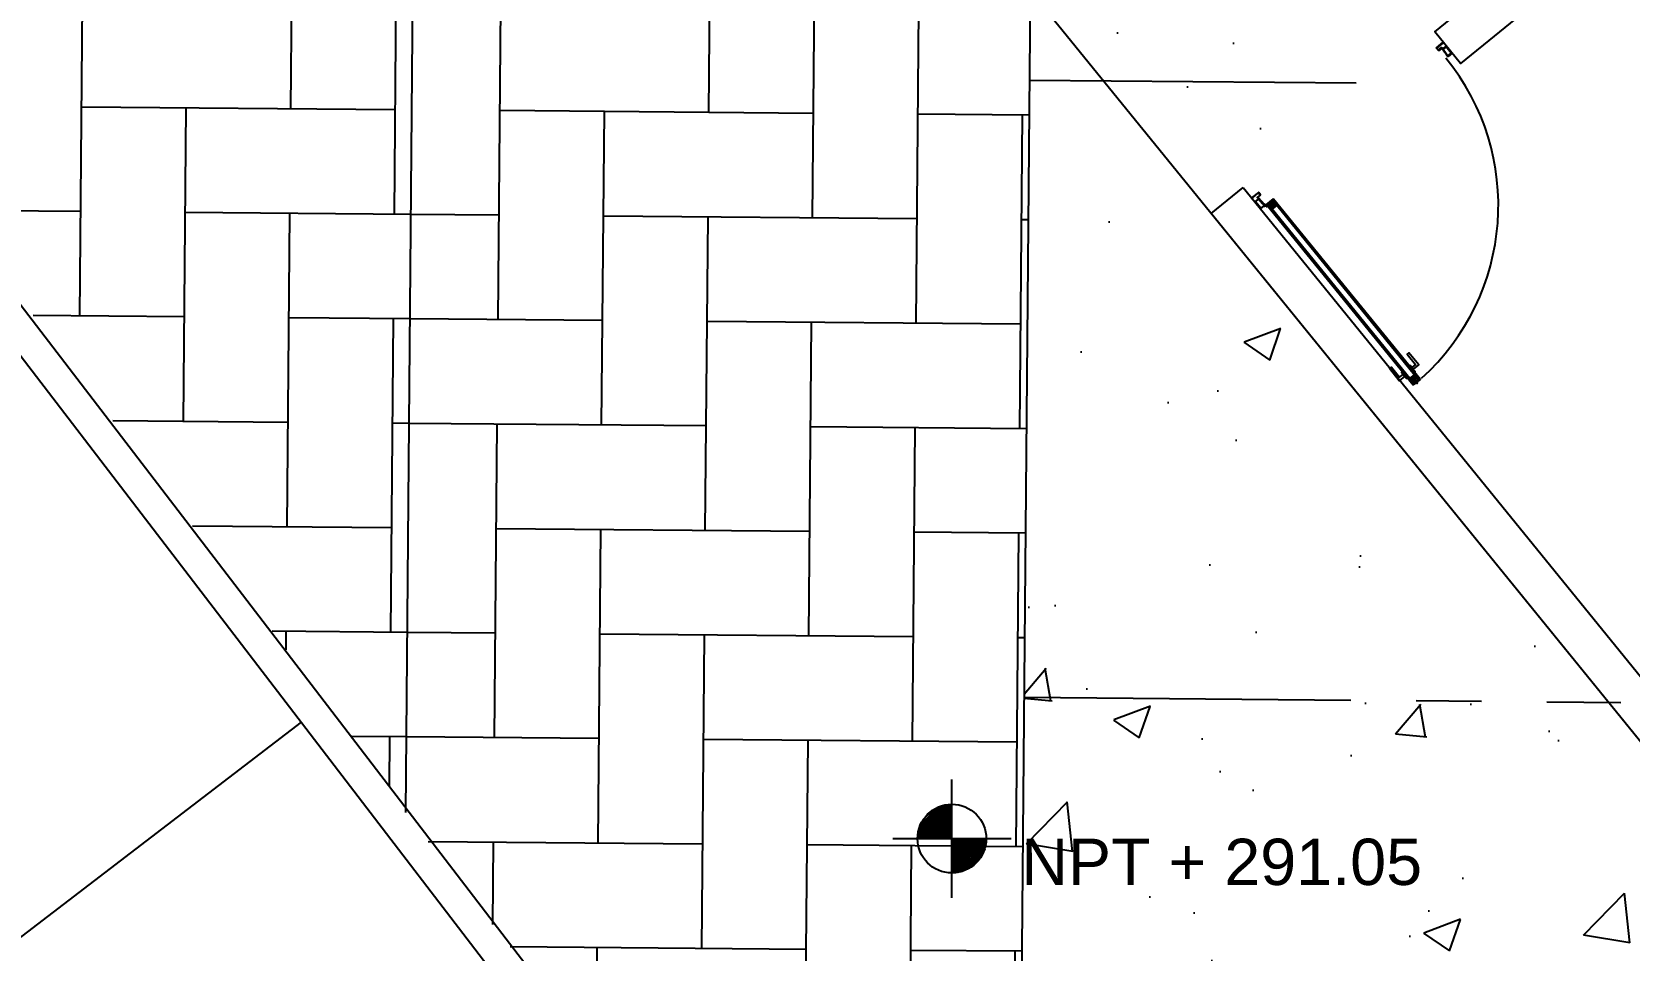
# Model space of a CAD drawing. Header units: millimetres. Extents: x 793 to 3159, y 750 to 2095.
# Drawn here: x 1233.04 to 1240.8, y 923.82 to 928.28 of the extents above; entities that cross this region are included whole.
import ezdxf

# ---------------------------------------------------------------- set-up
doc = ezdxf.new("R2010")
doc.units = ezdxf.units.MM
doc.linetypes.add('CENTER', pattern=[50.8, 31.75, -6.35, 6.35, -6.35])
doc.linetypes.add('CONTINUA', pattern=[0])
for name, color, linetype in [('A-MURO', 30, 'Continuous'), ('A-NIVEL', 4, 'Continuous'), ('A-PISOS', 252, 'Continuous'), ('A-PROY', 252, 'Continuous'), ('A-PUERTA', 140, 'Continuous'), ('A-TEXTO', 2, 'Continuous'), ('A-VEGETACION', 65, 'Continuous')]:
    doc.layers.add(name, color=color, linetype=linetype)
doc.layers.add('JUNTA DE AISLAMIENTO', color=7, linetype='Continuous', true_color=0x22d6dd)
doc.layers.add('JUNTA DE CONTROL', color=7, linetype='Continuous', true_color=0xf43e0b)
doc.styles.add('kobalt', font='arial.ttf', dxfattribs={"height": 0.15})
doc.styles.get("Standard").update_dxf_attribs({"font": 'arial.ttf'})
doc.linetypes.add('RAYACONTX', pattern='A,0.8,["X",Standard,S=0.08,R=0,X=0.025,Y=-0.04],0', length=0.8)
pattern_1 = [(90, (-2174.8441, -711.9263), (-0.508, 0.508), [1.524, -0.508]), (180, (-2174.8441, -711.4183), (-0.508, 0.508), [1.524, -0.508])]

# ---------------------------------------------------------------- blocks, each defined once
blk = doc.blocks.new('A$C15914C01')
at = {"layer": 'A-PISOS', "linetype": 'CONTINUA', "ltscale": 0.5}
h = blk.add_hatch(dxfattribs=at)
h.set_pattern_fill('AR-HBONE', color=250, scale=0.005, angle=45)
h.set_pattern_definition(pattern_1)
h.paths.add_polyline_path([(55.8168, -49.0614), (53.0117, -49.0614), (52.8168, -48.9757), (52.8168, -60.8209), (55.8168, -64.7165), (55.8168, -57.0918), (54.1285, -55.0505), (55.8168, -55.0359)])
h = blk.add_hatch(dxfattribs=at)
h.set_pattern_fill('AR-HBONE', color=250, scale=0.005, angle=45)
h.set_pattern_definition(pattern_1)
h.paths.add_polyline_path([(58.8168, -76.153), (58.395, -76.1608), (58.8168, -76.7013)])
h.paths.add_polyline_path([(58.8168, -73.153), (56.04, -73.1439), (58.395, -76.1608), (58.8168, -76.153)])
h.paths.add_polyline_path([(57.7825, -70.3922), (55.8168, -70.153), (55.8168, -72.8571), (56.04, -73.1439), (58.8168, -73.153), (58.8168, -71.7913)])
h.paths.add_polyline_path([(58.8168, -69.536), (58.8168, -67.153), (55.8168, -67.2682), (55.8168, -70.153), (57.7825, -70.3922)])
h.paths.add_polyline_path([(58.8168, -64.153), (55.8168, -64.153), (55.8168, -64.739), (57.0507, -66.2994), (55.8168, -67.2682), (58.8168, -67.153)])
h.paths.add_polyline_path([(58.8168, -60.7191), (56.679, -58.1343), (55.8168, -58.153), (55.8168, -61.153), (58.8168, -61.153)])
h.paths.add_polyline_path([(58.8168, -61.153), (55.8168, -61.153), (55.8168, -64.153), (58.8168, -64.153)])
h.paths.add_polyline_path([(58.8168, -52.153), (55.8168, -52.153), (55.8205, -55.0229), (58.8168, -55.0099)])
h.paths.add_polyline_path([(58.8168, -49.0615), (55.8168, -49.0615), (55.8168, -52.153), (58.8168, -52.153)])
h.paths.add_polyline_path([(56.679, -58.1343), (55.8168, -57.0918), (55.8168, -58.153)])
h = blk.add_hatch(dxfattribs=at)
h.set_pattern_fill('AR-CONC', color=250, scale=0.01)
h.set_pattern_definition([(50, (-2174.8441, -711.9263), (1.8218467, -0.1593909), [0.1905, -2.0955]), (355, (-2174.8441, -711.9263), (-0.3524342, 1.9105685), [0.1524, -1.6764058]), (100.451445, (-2174.6923, -711.9396), (1.4694125, 1.7511775), [0.1619001, -1.7809024]), (46.1842, (-2174.844, -711.4183), (2.7107904, -0.4204233), [0.28575, -3.14325]), (96.63556, (-2174.6182, -711.4533), (2.3740413, 2.4742612), [0.2428502, -2.671356]), (351.18415, (-2174.844, -711.4183), (2.3740413, 2.4742612), [0.2285997, -2.5145973]), (21, (-2174.5901, -711.5453), (1.5161439, -1.022652), [0.1905, -2.0955]), (326, (-2174.5901, -711.5453), (0.6180203, 1.8418797), [0.1524, -1.6764]), (71.451445, (-2174.4638, -711.6305), (2.1341642, 0.8192277), [0.1619001, -1.7808994]), (37.5, (-2174.8441, -711.9263), (0.03088603, 0.84555039), [0, -1.65608, 0, -1.7018, 0, -1.68275]), (7.5, (-2174.8441, -711.9263), (0.66819663, 1.00180575), [0, -0.97028, 0, -1.61798, 0, -0.64135]), (327.5, (-2175.4105, -711.9263), (1.35590595, -0.05728744), [0, -0.635, 0, -1.9812, 0, -2.6289]), (317.5, (-2175.6645, -711.9263), (1.4812918, 0.2542649), [0, -0.8255, 0, -1.31572, 0, -1.8669])])
h.paths.add_polyline_path([(58.8168, -69.536), (63.147, -65.9547), (59.7054, -61.7935), (61.1695, -60.5825), (60.4047, -59.6578), (58.9406, -60.8688), (58.8168, -60.7191)])
h.paths.add_polyline_path([(61.8247, -79.6084), (59.9396, -78.1399), (58.8187, -76.7013), (58.8168, -71.7002), (61.7103, -75.7055), (61.8135, -75.7842)])
at = {"layer": 'A-PISOS', "color": 250, "linetype": 'CONTINUA', "ltscale": 0.5}
for p, q in [((55.8168, -57.0918), (55.8168, -64.739)), ((58.8168, -60.7191), (58.8168, -69.536))]:
    blk.add_line(p, q, dxfattribs=at)
blk = doc.blocks.new('NIVEL')
for p, q in [((0, -0.2554), (0, 0.2554)), ((-0.1484, 0), (0, 0.1484)), ((-0.1481, 0.0097), (-0.0097, 0.1481)), ((-0.147, 0.0203), (-0.0203, 0.147)), ((-0.145, 0.0318), (-0.0318, 0.145)), ((-0.1415, 0.0447), (-0.0447, 0.1415)), ((-0.1389, 0), (0, 0.1389)), ((-0.1358, 0.0599), (-0.0599, 0.1358)), ((-0.1294, 0), (0, 0.1294)), ((-0.1248, 0.0804), (-0.0804, 0.1248)), ((-0.12, 0), (0, 0.12)), ((-0.1105, 0), (0, 0.1105)), ((-0.1011, 0), (0, 0.1011)), ((-0.0916, 0), (0, 0.0916)), ((-0.0821, 0), (0, 0.0821)), ((-0.0727, 0), (0, 0.0727)), ((-0.2554, 0), (0.2554, 0)), ((-0.0632, 0), (0, 0.0632)), ((-0.0538, 0), (0, 0.0538)), ((-0.0443, 0), (0, 0.0443)), ((-0.0348, 0), (0, 0.0348)), ((-0.0254, 0), (0, 0.0254)), ((-0.0159, 0), (0, 0.0159)), ((-0.0065, 0), (0, 0.0065)), ((0, -0.003), (0.003, 0)), ((0, -0.0125), (0.0125, 0)), ((0, -0.0219), (0.0219, 0)), ((0, -0.0314), (0.0314, 0)), ((0, -0.0408), (0.0408, 0)), ((0, -0.0503), (0.0503, 0)), ((0, -0.0598), (0.0598, 0)), ((0, -0.0692), (0.0692, 0)), ((0, -0.0787), (0.0787, 0)), ((0, -0.0881), (0.0881, 0)), ((0, -0.0976), (0.0976, 0)), ((0, -0.1071), (0.1071, 0)), ((0, -0.1165), (0.1165, 0)), ((0, -0.126), (0.126, 0)), ((0, -0.1354), (0.1354, 0)), ((0, -0.1449), (0.1449, 0)), ((0.0061, -0.1483), (0.1483, -0.0061)), ((0.0163, -0.1475), (0.1475, -0.0163)), ((0.0274, -0.1458), (0.1458, -0.0274)), ((0.0398, -0.143), (0.143, -0.0398)), ((0.054, -0.1382), (0.1382, -0.054)), ((0.0718, -0.1299), (0.1299, -0.0718))]:
    blk.add_line(p, q)
blk.add_circle((0, 0), 0.1484)
blk = doc.blocks.new('A$C3E6A45EC')
at = {"layer": 'JUNTA DE CONTROL', "linetype": 'CENTER', "ltscale": 0.05}
for p, q in [((58.5327, -60.7359), (60.1956, -60.7503)), ((58.5067, -63.7358), (61.407, -63.7609))]:
    blk.add_line(p, q, dxfattribs=at)
blk = doc.blocks.new('XR-GIMNASIO$0$BMAD_LP_40_MDMX3')
h = blk.add_hatch()
h.set_pattern_fill('WOOD_5', color=256, scale=0.03, angle=-30.87803, style=0, pattern_type=2)
h.set_pattern_definition([(154.973588, (28.5187925, -22.3929393), (-0.18121553888, 0.0878721666), [0.00370173, -0.36647254]), (144.66879, (28.515438, -22.391373), (-0.007864162, 0.04615863), [0.003642034, -0.029467362]), (126.233888, (28.512467, -22.389267), (-0.0348756002, 0.06530583), [0.003141022, -0.10156006]), (331.793788, (28.5106104, -22.3867335), (-0.20822698453, 0.1070192978), [0.00266938, -0.264267114]), (329.863188, (28.5129628, -22.3879952), (-0.2892611222, 0.1644610889), [0.003657065, -0.362048166]), (310.632588, (28.5161255, -22.389831), (0.061887006, -0.084453057), [0.0040954, -0.132418116]), (135.206488, (28.5166316, -22.3914075), (-0.1159098028, 0.1227475323), [0.002013978, -0.19938263]), (151.008988, (28.5152023, -22.3899885), (0.23523841738, -0.12616642435), [0.002998188, -0.29682014]), (318.958188, (28.51258, -22.3885354), (0.22395529002, -0.19933652947), [0.00332746, -0.329417863]), (335.978688, (28.5150895, -22.39072), (-0.1271927938, 0.0495776195), [0.001688248, -0.16713719]), (149.863188, (28.521032, -22.3949326), (0.2892611222, -0.1644610889), [0.003657065, -0.362048166]), (155.978688, (28.517869, -22.3930966), (0.1271927938, -0.0495776195), [0.003376496, -0.165448943]), (144.66879, (28.514785, -22.391722), (-0.007864162, 0.04615863), [0.003973128, -0.029136268]), (124.112788, (28.511544, -22.3894244), (-0.09676263845, 0.149758891), [0.002828867, -0.280057945]), (140.854688, (28.5099574, -22.3870823), (-0.35901217632, 0.2950728294), [0.004977435, -0.492765915]), (149.863188, (28.506097, -22.38394), (0.2892611222, -0.1644610889), [0.003657065, -0.362048166]), (144.66879, (28.502934, -22.382104), (-0.007864162, 0.04615863), [0.003642034, -0.029467362]), (139.474388, (28.5269745, -22.399145), (-0.25096683642, 0.21848362316), [0.003657065, -0.362048166]), (149.863188, (28.5241947, -22.3967687), (0.2892611222, -0.1644610889), [0.003657065, -0.362048166]), (144.66879, (28.527357, -22.398605), (-0.007864162, 0.04615863), [0.001986564, -0.031122832]), (139.474388, (28.5257368, -22.397456), (-0.25096683642, 0.21848362316), [0.003657065, -0.362048166]), (144.66879, (28.522957, -22.39508), (-0.007864162, 0.04615863), [0.00331094, -0.029798456]), (134.363988, (28.520256, -22.393165), (0.14292126648, -0.14189468202), [0.00370173, -0.36647254]), (139.474388, (28.5176676, -22.3905185), (-0.25096683642, 0.21848362316), [0.003657065, -0.362048166]), (149.863188, (28.5148878, -22.3881422), (0.2892611222, -0.1644610889), [0.003657065, -0.362048166]), (149.863188, (28.511725, -22.386306), (0.2892611222, -0.1644610889), [0.003657065, -0.362048166]), (152.798888, (28.5085623, -22.38447), (0.18121559267, -0.0878720229), [0.004682364, -0.229436393]), (144.66879, (28.504398, -22.38233), (-0.007864162, 0.04615863), [0.00496641, -0.028142987]), (157.197588, (28.49399, -22.3993024), (-0.15420421598, 0.06872479233), [0.00305252, -0.302201012]), (150.379388, (28.491176, -22.3981194), (0.262249809, -0.1453136662), [0.00332746, -0.329417863]), (136.538688, (28.49399, -22.3993024), (-0.1429211487, 0.14189478036), [0.002341198, -0.231777592]), (135.206488, (28.4922906, -22.397692), (-0.1159098028, 0.1227475323), [0.004027924, -0.197368652]), (144.66879, (28.516444, -22.414), (-0.007864162, 0.04615863), [0.003973128, -0.029136268]), (154.131088, (28.513202, -22.4117036), (0.1542042002, -0.06872484055), [0.002013978, -0.19938263]), (302.867388, (28.51139, -22.410825), (-0.0618869631, 0.0844531019), [0.001783007, -0.176516553]), (311.674188, (28.5123577, -22.4123225), (-0.20480816357, 0.22634785038), [0.004417356, -0.43731708]), (151.793788, (28.4910187, -22.397196), (0.20822698453, -0.1070192978), [0.00266938, -0.264267114]), (137.543788, (28.4910187, -22.397196), (-0.1699325817, 0.1610419972), [0.00266938, -0.264267114]), (144.66879, (28.51606, -22.41454), (-0.007864162, 0.04615863), [0.002648752, -0.030460644]), (310.632588, (28.5139, -22.41301), (0.061887006, -0.084453057), [0.002730267, -0.133783282]), (148.035288, (28.5106925, -22.4095188), (0.45132976385, -0.27934404387), [0.005638331, -0.558194386]), (146.959388, (28.5059091, -22.4065339), (0.667420663385, -0.43252234473), [0.00828397, -0.820112852]), (141.488988, (28.4989648, -22.4020172), (-0.44004668482, 0.352514147215), [0.005968896, -0.59091925]), (135.206488, (28.494294, -22.3983006), (-0.1159098028, 0.1227475323), [0.006041902, -0.195354707]), (134.363988, (28.5147203, -22.4164323), (0.14292126648, -0.14189468202), [0.00370173, -0.36647254]), (128.723388, (28.512132, -22.413786), (0.0888983557, -0.10360033283), [0.004820794, -0.23621925]), (144.66879, (28.509116, -22.410025), (-0.007864162, 0.04615863), [0.00430422, -0.028805175]), (152.798888, (28.505605, -22.4075357), (0.18121559267, -0.0878720229), [0.004682364, -0.229436393]), (141.092488, (28.5014403, -22.4053953), (-0.3860239029, 0.3142196727), [0.005307833, -0.525476144]), (153.414988, (28.49731, -22.4020616), (-0.2082270696, 0.10701911804), [0.004354846, -0.431131252]), (158.704988, (28.4934155, -22.400113), (0.1001814002, -0.0304303698), [0.0040954, -0.132418116]), (144.66879, (28.4896, -22.398625), (-0.007864162, 0.04615863), [0.002317658, -0.030791738]), (329.863188, (28.5106925, -22.4095188), (-0.2892611222, 0.1644610889), [0.007314097, -0.358391134]), (149.432388, (28.5177839, -22.4121105), (0.31627245508, -0.18360842823), [0.007973802, -0.390716135]), (144.66879, (28.510918, -22.408055), (-0.007864162, 0.04615863), [0.00761516, -0.025494235]), (140.583188, (28.5047056, -22.4036515), (-0.33200099333, 0.27592534065), [0.009294238, -0.455418252]), (144.66879, (28.497525, -22.39775), (-0.007864162, 0.04615863), [0.00827735, -0.024832047]), (137.543788, (28.513763, -22.417783), (-0.1699325817, 0.1610419972), [0.008008103, -0.25892839]), (138.328588, (28.5078546, -22.4123772), (-0.19694388828, 0.1801893019), [0.005996376, -0.29382195]), (147.158388, (28.5033755, -22.4083905), (0.61339827699, -0.394227266376), [0.007622346, -0.754613196]), (151.188588, (28.4969714, -22.4042567), (0.759737987352, -0.41679391276), [0.011663712, -1.15470846]), (141.655988, (28.5262086, -22.4002255), (-0.46705781757, 0.37166172497), [0.006299493, -0.623649742]), (152.798888, (28.521268, -22.3963174), (0.18121559267, -0.0878720229), [0.007023562, -0.227095228]), (147.054688, (28.5150211, -22.3931068), (0.640409029346, -0.413375468646), [0.007953142, -0.787361832]), (134.049088, (28.508347, -22.3887816), (0.25883069082, -0.26464255754), [0.005389812, -0.533592085]), (144.66879, (28.5046, -22.384908), (-0.007864162, 0.04615863), [0.00662188, -0.026487517]), (147.848588, (28.5285063, -22.3969841), (0.47834081043, -0.29849183889), [0.005968896, -0.59091925]), (138.659788, (28.5234528, -22.3938077), (0.250966733226, -0.21848371611), [0.00632555, -0.626228566]), (137.958988, (28.5187036, -22.3896295), (0.22395547487, -0.19933635882), [0.005667402, -0.561074142]), (150.379388, (28.5144946, -22.3858343), (0.262249809, -0.1453136662), [0.006654922, -0.326090402]), (156.763588, (28.5087093, -22.382545), (0.28139712488, -0.11830210798), [0.004740537, -0.469313868]), (135.206488, (28.5043533, -22.380675), (-0.1159098028, 0.1227475323), [0.004027924, -0.197368652]), (140.854688, (28.5248683, -22.4021163), (-0.35901217632, 0.2950728294), [0.004977435, -0.492765915]), (157.473088, (28.5210081, -22.3989741), (0.40858993582, -0.16787961701), [0.00746981, -0.7395122]), (144.66879, (28.514108, -22.396112), (-0.007864162, 0.04615863), [0.00827735, -0.024832047]), (139.228488, (28.5073554, -22.3913254), (0.27797825836, -0.23763080056), [0.006984427, -0.691459043]), (137.958988, (28.502066, -22.3867643), (0.22395547487, -0.19933635882), [0.005667402, -0.561074142]), (144.66879, (28.529847, -22.395093), (-0.007864162, 0.04615863), [0.005628597, -0.0274808]), (136.538688, (28.5252547, -22.3918383), (-0.1429211487, 0.14189478036), [0.00936476, -0.22475403]), (147.054688, (28.5184574, -22.3853966), (0.640409029346, -0.413375468646), [0.007953142, -0.787361832]), (150.196288, (28.5117832, -22.3810714), (-0.605533553674, 0.348069556302), [0.010311855, -1.020874422]), (137.825988, (28.5124226, -22.4196737), (0.420899095133, -0.379525979555), [0.008336747, -0.825336554]), (144.66879, (28.506244, -22.414077), (-0.007864162, 0.04615863), [0.00927063, -0.023838765]), (148.3209879, (28.498681, -22.4087153), (0.875647530627, -0.539541832783), [0.01559307, -1.543715357]), (144.66879, (28.519124, -22.41022), (-0.007864162, 0.04615863), [0.007946255, -0.02516314]), (139.905188, (28.5126414, -22.4056244), (-0.2779783107, 0.23763076304), [0.007973802, -0.390716135]), (146.516388, (28.5065416, -22.4004888), (0.8294890221, -0.54740579524), [0.010269243, -1.01665592]), (147.395088, (28.4979766, -22.3948233), (0.55937508845, -0.35593340348), [0.006960853, -0.689124334]), (149.863188, (28.5221877, -22.405898), (0.2892611222, -0.1644610889), [0.007314097, -0.358391134]), (144.66879, (28.515862, -22.402226), (-0.007864162, 0.04615863), [0.010595007, -0.02251439]), (142.759588, (28.5072186, -22.3960986), (-0.764182762868, 0.582281827623), [0.009938348, -0.9838952]), (141.092488, (28.4993067, -22.3900843), (-0.3860239029, 0.3142196727), [0.005307833, -0.525476144])])
h.paths.add_polyline_path([(-0.0667, 1.0834), (-0.0391, 1.0834), (-0.0391, 1.0516), (-0.0667, 1.0516), (-0.0667, 1.07)])
h = blk.add_hatch()
h.set_pattern_fill('ANSI31', color=256, scale=0.01, angle=-90)
h.set_pattern_definition([(315, (-3.0769379, 20.401104), (0.00088388348, 0.00088388348), [])])
h.paths.add_polyline_path([(-1.0925, -0.0156), (-1.0756, -0.0156, -0.414214), (-1.0746, -0.0166), (-1.0747, -0.0297, -0.414214), (-1.0757, -0.0307), (-1.115, -0.0307), (-1.115, -0.0243), (-1.1135, -0.0243), (-1.1135, -0.0292), (-1.0772, -0.0292, 0.414214), (-1.0762, -0.0282), (-1.0761, -0.0181, 0.414214), (-1.0771, -0.0171), (-1.0939, -0.0171), (-1.0933, -0.0085), (-1.115, -0.0085), (-1.115, 0.0324), (-1.0917, 0.0324, -0.432468), (-1.0897, 0.0302)])
h.paths.add_polyline_path([(-1.0924, 0.0309), (-1.1118, 0.0309), (-1.1119, -0.0065), (-1.0947, -0.0065)], flags=16)
h = blk.add_hatch()
h.set_pattern_fill('WOOD_5', color=256, scale=0.03, angle=-30.87803, style=0, pattern_type=2)
h.set_pattern_definition([(154.973588, (28.518677, -22.8429395), (-0.18121553888, 0.0878721666), [0.00370173, -0.36647254]), (144.66879, (28.515323, -22.841374), (-0.007864162, 0.04615863), [0.003642034, -0.029467362]), (126.233888, (28.512351, -22.839267), (-0.0348756002, 0.06530583), [0.003141022, -0.10156006]), (331.793788, (28.510495, -22.8367337), (-0.20822698453, 0.1070192978), [0.00266938, -0.264267114]), (329.863188, (28.5128472, -22.8379954), (-0.2892611222, 0.1644610889), [0.003657065, -0.362048166]), (310.632588, (28.51601, -22.8398315), (0.061887006, -0.084453057), [0.0040954, -0.132418116]), (135.206488, (28.516516, -22.8414077), (-0.1159098028, 0.1227475323), [0.002013978, -0.19938263]), (151.008988, (28.5150868, -22.8399887), (0.23523841738, -0.12616642435), [0.002998188, -0.29682014]), (318.958188, (28.5124643, -22.8385356), (0.22395529002, -0.19933652947), [0.00332746, -0.329417863]), (335.978688, (28.514974, -22.8407204), (-0.1271927938, 0.0495776195), [0.001688248, -0.16713719]), (149.863188, (28.5209165, -22.8449328), (0.2892611222, -0.1644610889), [0.003657065, -0.362048166]), (155.978688, (28.517754, -22.843097), (0.1271927938, -0.0495776195), [0.003376496, -0.165448943]), (144.66879, (28.51467, -22.841722), (-0.007864162, 0.04615863), [0.003973128, -0.029136268]), (124.112788, (28.5114283, -22.8394246), (-0.09676263845, 0.149758891), [0.002828867, -0.280057945]), (140.854688, (28.5098418, -22.8370825), (-0.35901217632, 0.2950728294), [0.004977435, -0.492765915]), (149.863188, (28.5059816, -22.8339403), (0.2892611222, -0.1644610889), [0.003657065, -0.362048166]), (144.66879, (28.50282, -22.832104), (-0.007864162, 0.04615863), [0.003642034, -0.029467362]), (139.474388, (28.526859, -22.8491452), (-0.25096683642, 0.21848362316), [0.003657065, -0.362048166]), (149.863188, (28.5240792, -22.846769), (0.2892611222, -0.1644610889), [0.003657065, -0.362048166]), (144.66879, (28.527242, -22.848605), (-0.007864162, 0.04615863), [0.001986564, -0.031122832]), (139.474388, (28.5256212, -22.8474562), (-0.25096683642, 0.21848362316), [0.003657065, -0.362048166]), (144.66879, (28.52284, -22.84508), (-0.007864162, 0.04615863), [0.00331094, -0.029798456]), (134.363988, (28.5201403, -22.843165), (0.14292126648, -0.14189468202), [0.00370173, -0.36647254]), (139.474388, (28.517552, -22.8405187), (-0.25096683642, 0.21848362316), [0.003657065, -0.362048166]), (149.863188, (28.5147722, -22.8381424), (0.2892611222, -0.1644610889), [0.003657065, -0.362048166]), (149.863188, (28.5116095, -22.8363063), (0.2892611222, -0.1644610889), [0.003657065, -0.362048166]), (152.798888, (28.508447, -22.8344702), (0.18121559267, -0.0878720229), [0.004682364, -0.229436393]), (144.66879, (28.504282, -22.83233), (-0.007864162, 0.04615863), [0.00496641, -0.028142987]), (157.197588, (28.4938743, -22.8493026), (-0.15420421598, 0.06872479233), [0.00305252, -0.302201012]), (150.379388, (28.4910604, -22.8481196), (0.262249809, -0.1453136662), [0.00332746, -0.329417863]), (136.538688, (28.4938743, -22.8493026), (-0.1429211487, 0.14189478036), [0.002341198, -0.231777592]), (135.206488, (28.492175, -22.847692), (-0.1159098028, 0.1227475323), [0.004027924, -0.197368652]), (144.66879, (28.516328, -22.864), (-0.007864162, 0.04615863), [0.003973128, -0.029136268]), (154.131088, (28.5130866, -22.861704), (0.1542042002, -0.06872484055), [0.002013978, -0.19938263]), (302.867388, (28.5112745, -22.860825), (-0.0618869631, 0.0844531019), [0.001783007, -0.176516553]), (311.674188, (28.512242, -22.8623227), (-0.20480816357, 0.22634785038), [0.004417356, -0.43731708]), (151.793788, (28.490903, -22.8471964), (0.20822698453, -0.1070192978), [0.00266938, -0.264267114]), (137.543788, (28.490903, -22.8471964), (-0.1699325817, 0.1610419972), [0.00266938, -0.264267114]), (144.66879, (28.515945, -22.864542), (-0.007864162, 0.04615863), [0.002648752, -0.030460644]), (310.632588, (28.513784, -22.86301), (0.061887006, -0.084453057), [0.002730267, -0.133783282]), (148.035288, (28.510577, -22.859519), (0.45132976385, -0.27934404387), [0.005638331, -0.558194386]), (146.959388, (28.5057935, -22.8565341), (0.667420663385, -0.43252234473), [0.00828397, -0.820112852]), (141.488988, (28.4988492, -22.8520174), (-0.44004668482, 0.352514147215), [0.005968896, -0.59091925]), (135.206488, (28.4941786, -22.848301), (-0.1159098028, 0.1227475323), [0.006041902, -0.195354707]), (134.363988, (28.5146047, -22.8664325), (0.14292126648, -0.14189468202), [0.00370173, -0.36647254]), (128.723388, (28.5120164, -22.863786), (0.0888983557, -0.10360033283), [0.004820794, -0.23621925]), (144.66879, (28.509, -22.860025), (-0.007864162, 0.04615863), [0.00430422, -0.028805175]), (152.798888, (28.5054892, -22.857536), (0.18121559267, -0.0878720229), [0.004682364, -0.229436393]), (141.092488, (28.5013247, -22.8553955), (-0.3860239029, 0.3142196727), [0.005307833, -0.525476144]), (153.414988, (28.4971944, -22.8520618), (-0.2082270696, 0.10701911804), [0.004354846, -0.431131252]), (158.704988, (28.4933, -22.850113), (0.1001814002, -0.0304303698), [0.0040954, -0.132418116]), (144.66879, (28.489484, -22.848626), (-0.007864162, 0.04615863), [0.002317658, -0.030791738]), (329.863188, (28.510577, -22.859519), (-0.2892611222, 0.1644610889), [0.007314097, -0.358391134]), (149.432388, (28.5176683, -22.8621107), (0.31627245508, -0.18360842823), [0.007973802, -0.390716135]), (144.66879, (28.510803, -22.858056), (-0.007864162, 0.04615863), [0.00761516, -0.025494235]), (140.583188, (28.50459, -22.8536517), (-0.33200099333, 0.27592534065), [0.009294238, -0.455418252]), (144.66879, (28.49741, -22.84775), (-0.007864162, 0.04615863), [0.00827735, -0.024832047]), (137.543788, (28.5136474, -22.867783), (-0.1699325817, 0.1610419972), [0.008008103, -0.25892839]), (138.328588, (28.507739, -22.8623774), (-0.19694388828, 0.1801893019), [0.005996376, -0.29382195]), (147.158388, (28.50326, -22.8583907), (0.61339827699, -0.394227266376), [0.007622346, -0.754613196]), (151.188588, (28.4968559, -22.8542569), (0.759737987352, -0.41679391276), [0.011663712, -1.15470846]), (141.655988, (28.526093, -22.8502257), (-0.46705781757, 0.37166172497), [0.006299493, -0.623649742]), (152.798888, (28.5211524, -22.8463176), (0.18121559267, -0.0878720229), [0.007023562, -0.227095228]), (147.054688, (28.5149056, -22.843107), (0.640409029346, -0.413375468646), [0.007953142, -0.787361832]), (134.049088, (28.5082314, -22.8387818), (0.25883069082, -0.26464255754), [0.005389812, -0.533592085]), (144.66879, (28.504484, -22.834908), (-0.007864162, 0.04615863), [0.00662188, -0.026487517]), (147.848588, (28.5283908, -22.8469843), (0.47834081043, -0.29849183889), [0.005968896, -0.59091925]), (138.659788, (28.5233372, -22.843808), (0.250966733226, -0.21848371611), [0.00632555, -0.626228566]), (137.958988, (28.518588, -22.8396297), (0.22395547487, -0.19933635882), [0.005667402, -0.561074142]), (150.379388, (28.514379, -22.8358345), (0.262249809, -0.1453136662), [0.006654922, -0.326090402]), (156.763588, (28.5085938, -22.8325453), (0.28139712488, -0.11830210798), [0.004740537, -0.469313868]), (135.206488, (28.504238, -22.830675), (-0.1159098028, 0.1227475323), [0.004027924, -0.197368652]), (140.854688, (28.5247528, -22.8521165), (-0.35901217632, 0.2950728294), [0.004977435, -0.492765915]), (157.473088, (28.5208925, -22.8489743), (0.40858993582, -0.16787961701), [0.00746981, -0.7395122]), (144.66879, (28.513993, -22.846112), (-0.007864162, 0.04615863), [0.00827735, -0.024832047]), (139.228488, (28.5072398, -22.8413257), (0.27797825836, -0.23763080056), [0.006984427, -0.691459043]), (137.958988, (28.5019504, -22.8367645), (0.22395547487, -0.19933635882), [0.005667402, -0.561074142]), (144.66879, (28.52973, -22.845094), (-0.007864162, 0.04615863), [0.005628597, -0.0274808]), (136.538688, (28.525139, -22.8418385), (-0.1429211487, 0.14189478036), [0.00936476, -0.22475403]), (147.054688, (28.5183418, -22.8353968), (0.640409029346, -0.413375468646), [0.007953142, -0.787361832]), (150.196288, (28.5116676, -22.8310716), (-0.605533553674, 0.348069556302), [0.010311855, -1.020874422]), (137.825988, (28.5123071, -22.8696739), (0.420899095133, -0.379525979555), [0.008336747, -0.825336554]), (144.66879, (28.50613, -22.864077), (-0.007864162, 0.04615863), [0.00927063, -0.023838765]), (148.3209879, (28.49856545, -22.8587155), (0.875647530627, -0.539541832783), [0.01559307, -1.543715357]), (144.66879, (28.51901, -22.86022), (-0.007864162, 0.04615863), [0.007946255, -0.02516314]), (139.905188, (28.512526, -22.8556246), (-0.2779783107, 0.23763076304), [0.007973802, -0.390716135]), (146.516388, (28.5064261, -22.850489), (0.8294890221, -0.54740579524), [0.010269243, -1.01665592]), (147.395088, (28.497861, -22.8448235), (0.55937508845, -0.35593340348), [0.006960853, -0.689124334]), (149.863188, (28.5220722, -22.855898), (0.2892611222, -0.1644610889), [0.007314097, -0.358391134]), (144.66879, (28.515747, -22.852226), (-0.007864162, 0.04615863), [0.010595007, -0.02251439]), (142.759588, (28.5071031, -22.8460988), (-0.764182762868, 0.582281827623), [0.009938348, -0.9838952]), (141.092488, (28.4991911, -22.8400845), (-0.3860239029, 0.3142196727), [0.005307833, -0.525476144])])
h.paths.add_polyline_path([(-0.0675, 0.0348), (-0.0399, 0.0348), (-0.0398, 0.0665), (-0.0674, 0.0665), (-0.0675, 0.0482)])
h = blk.add_hatch()
h.set_pattern_fill('ANSI31', color=256, scale=0.01, angle=-90)
h.set_pattern_definition([(315, (-2.9299382, 20.4007574), (0.00088388348, 0.00088388348), [])])
h.paths.add_polyline_path([(-0.0225, -0.0164), (-0.0394, -0.0164, 0.414214), (-0.0404, -0.0174), (-0.0404, -0.0305, 0.414214), (-0.0394, -0.0315), (0, -0.0315), (0, -0.0251), (-0.0015, -0.0251), (-0.0015, -0.03), (-0.0379, -0.03, -0.414214), (-0.0389, -0.029), (-0.0389, -0.0189, -0.414214), (-0.0379, -0.0179), (-0.0211, -0.0179), (-0.0217, -0.0093), (0, -0.0093), (0, 0.0315), (-0.0233, 0.0316, 0.432468), (-0.0253, 0.0294)])
h.paths.add_polyline_path([(-0.0226, 0.0301), (-0.0031, 0.03), (-0.0031, -0.0073), (-0.0203, -0.0073)], flags=16)
for p, q in [((-0.0511, 1.0901), (-0.0501, 1.0901)), ((-0.0501, 1.0841), (-0.0501, 1.0901)), ((-0.0501, 1.0901), (-0.0481, 1.0889)), ((-0.0481, 1.0889), (-0.0481, 1.0841)), ((-0.0337, 0.0341), (-0.0329, 1.0841)), ((-0.0302, 0.0361), (-0.0737, 0.0361)), ((-0.0737, 0.0341), (-0.0737, 0.0361)), ((-0.031, 0.0341), (-0.0737, 0.0341)), ((-0.0274, 0.0304), (-0.0249, -0.0101)), ((-0.0254, 0.0311), (-0.0229, -0.01)), ((-0.0249, -0.0101), (-0.0229, -0.01)), ((0, 0), (0, 0))]:
    blk.add_line(p, q)
at = {"ltscale": 0.0002}
for p, q in [((-0.0387, 0.0339), (-0.0164, 0.0338)), ((-0.0275, 0.0227), (-0.0275, 0.045))]:
    blk.add_line(p, q, dxfattribs=at)
for points in [[(-0.0729, 1.0834), (-0.0737, 0.0348), (-0.073, 0.0348), (-0.0722, 1.0834)], [(-0.0722, 1.0834), (-0.073, 0.0348), (-0.0675, 0.0348), (-0.0667, 1.0834)], [(-0.0391, 1.0834), (-0.0399, 0.0348), (-0.0344, 0.0348), (-0.0336, 1.0834)], [(-0.0336, 1.0834), (-0.0344, 0.0348), (-0.0337, 0.0348), (-0.0329, 1.0834)], [(-0.0779, 1.0296), (-0.1096, 1.0296), (-0.1096, 0.9591), (-0.0986, 0.9591), (-0.0986, 1.0186), (-0.0779, 1.0186)], [(-0.0729, 1.0416), (-0.0779, 1.0416), (-0.0779, 1.0241), (-0.0779, 1.0066), (-0.0729, 1.0066)], [(-0.0329, 1.0416), (-0.0279, 1.0416), (-0.0279, 1.0241), (-0.0279, 1.0066), (-0.0329, 1.0066)], [(-0.0279, 1.0296), (0.0038, 1.0295), (0.0037, 0.959), (-0.0073, 0.959), (-0.0072, 1.0185), (-0.0279, 1.0186)]]:
    blk.add_lwpolyline(points)
for points in [[(-0.0729, 1.0841), (-0.0329, 1.0841), (-0.0329, 1.0834), (-0.0729, 1.0834)], [(-0.0391, 1.0834), (-0.0391, 1.0516), (-0.0667, 1.0516), (-0.0667, 1.0834)], [(-1.0924, 0.0309), (-1.1118, 0.0309), (-1.1119, -0.0065), (-1.0947, -0.0065)], [(-0.0737, 0.0341), (-0.0337, 0.0341), (-0.0337, 0.0348), (-0.0737, 0.0348)], [(-0.0399, 0.0348), (-0.0398, 0.0665), (-0.0674, 0.0665), (-0.0675, 0.0348)], [(-0.0226, 0.0301), (-0.0031, 0.03), (-0.0031, -0.0073), (-0.0203, -0.0073)], [(-1.089, -0.0156), (-1.0786, -0.0156), (-1.0786, -0.0127), (-1.089, -0.0127)]]:
    blk.add_lwpolyline(points, close=True)
for points in [[(-1.0917, 0.0324, -0.432468), (-1.0897, 0.0302), (-1.0925, -0.0156), (-1.0756, -0.0156, -0.414214), (-1.0746, -0.0166), (-1.0747, -0.0297, -0.414214), (-1.0757, -0.0307), (-1.115, -0.0307), (-1.115, -0.0243), (-1.1135, -0.0243), (-1.1135, -0.0292), (-1.0772, -0.0292, 0.414214), (-1.0762, -0.0282), (-1.0761, -0.0181, 0.414214), (-1.0771, -0.0171), (-1.0939, -0.0171), (-1.0933, -0.0085), (-1.115, -0.0085), (-1.115, 0.0324)], [(-0.0233, 0.0316, 0.432468), (-0.0253, 0.0294), (-0.0225, -0.0164), (-0.0394, -0.0164, 0.414214), (-0.0404, -0.0174), (-0.0404, -0.0305, 0.414214), (-0.0394, -0.0315), (0, -0.0315), (0, -0.0251), (-0.0015, -0.0251), (-0.0015, -0.03), (-0.0379, -0.03, -0.414214), (-0.0389, -0.029), (-0.0389, -0.0189, -0.414214), (-0.0379, -0.0179), (-0.0211, -0.0179), (-0.0217, -0.0093), (0, -0.0093), (0, 0.0315)]]:
    blk.add_lwpolyline(points, format="xyb", close=True)
blk.add_circle((-0.0275, 0.0338), 0.0035)
at = {"ltscale": 0.005}
blk.add_arc((-0.0275, 0.0338), 1.0516, 92.88977, 180.10164, dxfattribs=at)
blk.add_arc((-0.0479, 1.0792), 0.0113, 106.53374, 154.58056)

msp = doc.modelspace()

# ---------------------------------------------------------------- hatches: boundary and pattern name
at = {"layer": 'A-VEGETACION', "linetype": 'CONTINUA'}
h = msp.add_hatch(dxfattribs=at)
h.set_pattern_fill('AR-SAND', color=256, scale=0.02, angle=0.534047)
h.set_pattern_definition([(38.034047, (-995.446, 276.85925), (-0.04112262, 0.97848569), [0, -0.77216, 0, -0.8636, 0, -0.8255]), (8.034047, (-995.446, 276.8592), (0.8856448, 1.4419677), [0, -0.41656, 0, -0.69596, 0, -0.2667]), (328.034047, (-996.0708, 276.8534), (1.58188923, 0.0176195), [0, -0.254, 0, -0.9144, 0, -1.1938]), (318.034047, (-996.0708, 276.8534), (1.5228908, 0.4600731), [0, -0.127, 0, -0.59944, 0, -0.6858])])
h.paths.add_polyline_path([(1264.08203, 933.75924), (1258.53414, 929.33367), (1259.70346, 916.75865), (1258.12905, 901.01696), (1264.78272, 895.81738), (1265.28352, 896.35236), (1266.64046, 895.02586), (1266.73396, 895.0286), (1268.49726, 897.04088), (1270.86276, 897.09942), (1270.90897, 902.84291), (1263.73928, 902.95956)])
h.paths.add_polyline_path([(1260.38318, 930.53064), (1263.08301, 930.50062), (1262.81984, 906.83208), (1260.12001, 906.8621)], flags=16)
edge = h.paths.add_edge_path()
edge.add_line((1251.27411, 930.41646), (1237.11613, 918.90071))
edge.add_line((1237.11613, 918.90071), (1240.86773, 913.8478))
edge.add_line((1240.86773, 913.8478), (1257.53305, 900.77024))
edge.add_line((1257.53305, 900.77024), (1259.08771, 916.79163))
edge.add_line((1259.08771, 916.79163), (1257.95489, 928.86027))
edge.add_line((1257.95489, 928.86027), (1255.48294, 926.84004))
edge.add_arc((1254.85074, 927.61484), 1, 219.212676, 309.212676, ccw=False)
edge.add_line((1254.07593, 926.98264), (1251.27411, 930.41646))

# ---------------------------------------------------------------- linework, layer by layer
at = {"layer": 'A-MURO', "linetype": 'CONTINUA', "ltscale": 0.5, "transparency": 33554687, "elevation": 293.72089}
msp.add_lwpolyline([(1238.92911, 927.52522), (1242.20839, 923.48959), (1247.56627, 927.84331), (1244.41312, 931.72373), (1239.98657, 928.1268), (1239.86045, 928.28201), (1244.44221, 932.00507), (1247.84762, 927.81422), (1242.1793, 923.20825), (1238.77389, 927.39909), (1238.92911, 927.52522)], dxfattribs=at)
at = {"layer": 'A-PROY', "linetype": 'CONTINUA', "ltscale": 0.5}
for p, q in [((1223.78865, 938.96962, 293.72089), (1236.08027, 922.91635, 293.72089)), ((1223.71405, 938.82031, 293.72089), (1235.87279, 922.9406, 293.72089)), ((1234.35295, 924.92556, 293.72089), (1230.38302, 921.88588, 293.72089))]:
    msp.add_line(p, q, dxfattribs=at)
at = {"layer": 'JUNTA DE AISLAMIENTO', "linetype": 'RAYACONTX', "elevation": 293.72089}
msp.add_lwpolyline([(1242.1793, 923.20825), (1233.25562, 934.19013), (1251.78637, 934.19013), (1251.9548, 934.32756), (1252.02507, 934.25711), (1252.94716, 935.00949), (1252.88457, 935.0862), (1253.11701, 935.27586), (1253.36989, 934.96594), (1259.48008, 939.95154), (1256.19053, 939.98099), (1256.2127, 942.53089), (1250.93725, 942.57676), (1250.91508, 940.02694), (1242.3654, 940.10127), (1242.38756, 942.65014), (1238.81269, 942.68122), (1238.79052, 940.13131), (1232.19077, 940.18869), (1225.15529, 943.35397), (1216.46758, 943.4295), (1208.10005, 954.35951)], dxfattribs=at)

# ---------------------------------------------------------------- block references
at = {"layer": 'A-NIVEL', "linetype": 'CONTINUA', "xscale": 1.125, "yscale": 1.125, "zscale": 1.125}
msp.add_blockref('NIVEL', (1237.51437, 924.36018, -287.25187), dxfattribs=at)
at = {"layer": 'A-PUERTA', "linetype": 'CONTINUA', "ltscale": 0.5, "transparency": 33554687, "xscale": 1.076283415692186, "yscale": 1.076283415692186, "zscale": 1.076283415692186, "rotation": 219.140824941136}
msp.add_blockref('XR-GIMNASIO$0$BMAD_LP_40_MDMX3', (1238.99217, 927.44761, 293.72089), dxfattribs=at)
at = {"layer": 'A-TEXTO', "linetype": 'CONTINUA', "ltscale": 0.5}
msp.add_blockref('A$C3E6A45EC', (1179.3582, 988.78314, 293.72089), dxfattribs=at)
at = {"layer": 'JUNTA DE CONTROL', "linetype": 'CENTER', "ltscale": 0.05, "rotation": 359.5035917933524}
msp.add_blockref('A$C15914C01', (1179.60612, 989.70753, 293.72089), dxfattribs=at)

# ---------------------------------------------------------------- texts
at = {"layer": 'A-TEXTO', "insert": (1237.85127, 924.3597, -287.25187), "char_height": 0.225, "attachment_point": 1, "style": 'kobalt'}
msp.add_mtext_dynamic_manual_height_columns('NPT + 291.05', width=62.3352715, gutter_width=1.5, heights=[0], dxfattribs=at)

doc.saveas('drawing.dxf')
